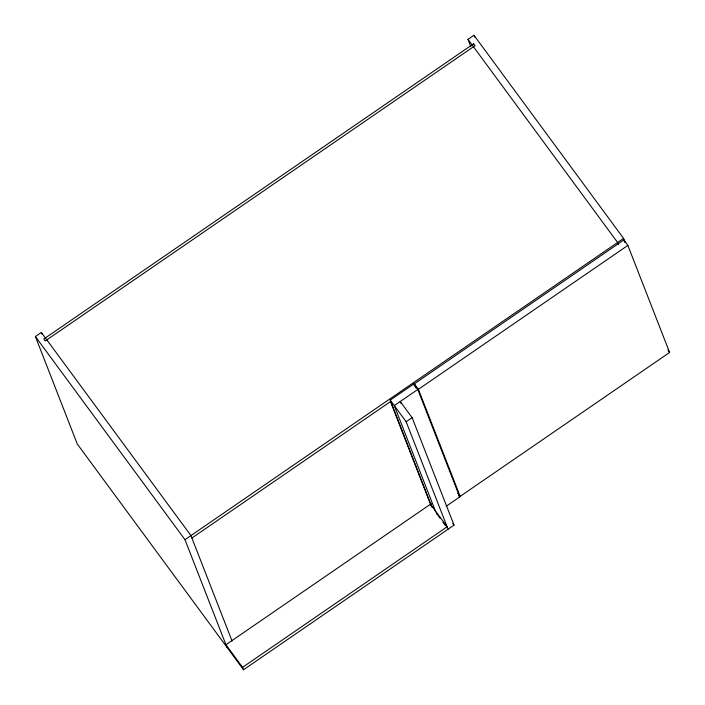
<?xml version="1.0" encoding="UTF-8"?>
<svg xmlns="http://www.w3.org/2000/svg" width="705" height="705" viewBox="0 0 705 705"><rect width="100%" height="100%" fill="white"/><g stroke="black" fill="none" stroke-linecap="round" stroke-linejoin="round"><path stroke-width="1.06" d="M401.048 403.56L400.246 401.506L412.125 417.633L454.029 525.128L243.516 669.75L77.303 444.044L35.391 336.549L41.357 332.452L190.949 535.588L232.06 641.03M470.799 46.512L468.005 39.348L473.963 35.25L623.564 238.387L625.159 242.476M226.895 647.181L184.983 539.686L623.564 238.387M432.156 507.618L390.244 400.123L413.756 383.978L417.792 389.46L459.704 496.954L446.142 506.269M415.959 387.909L414.364 383.828L623.828 239.929L627.864 245.411L669.609 352.474L460.145 496.373L457.836 493.244M191.901 538.021L390.693 401.445M417.792 389.46L394.28 405.604L435.796 512.077M460.145 496.373L418.4 389.31L627.864 245.411M448.072 529.226L406.159 421.731L412.125 417.633M431.337 503.634L225.944 644.74L242.564 667.318L243.516 669.75M242.564 667.318L447.12 526.785L430.499 504.216M468.005 39.348L617.598 242.485L618.391 244.529M667.882 350.129L669.609 352.474M414.364 383.828L418.4 389.31M390.244 400.123L406.159 421.731M458.55 495.386L459.704 496.954M452.786 523.427L454.029 525.128M436.562 513.601L437.84 515.337M438.695 516.501L439.946 518.193M442.951 522.282L445.569 525.833M35.391 336.549L184.983 539.686M623.828 239.929L624.621 241.965M473.963 35.25L474.765 37.294M413.756 383.978L414.558 386.023M390.482 401.594L431.442 506.657M41.357 332.452L42.15 334.496M473.619 43.745L43.816 339.017L45.235 340.956L475.047 45.675L473.619 43.745"/></g></svg>
